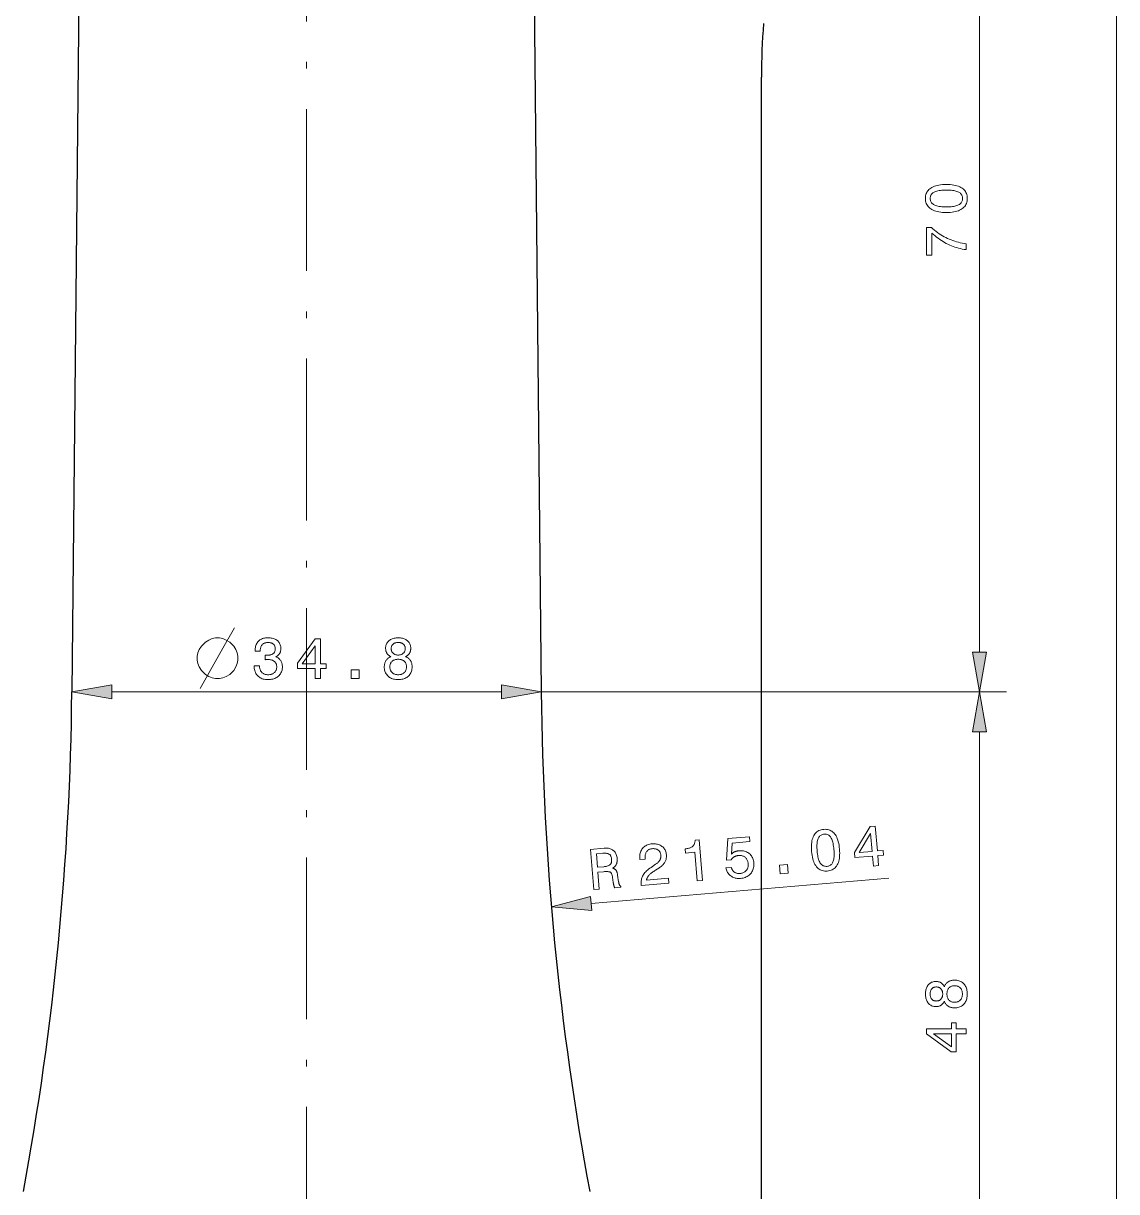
# Model space of a CAD drawing. Extents: x 0 to 297, y 0 to 420.
# Drawn here: x 127 to 208, y 134.3 to 221 of the extents above; entities that cross this region are included whole.
import ezdxf

# ---------------------------------------------------------------- set-up
doc = ezdxf.new("R2010")
doc.units = 0
doc.linetypes.add('DASHDOT', pattern=[18.5, 12, -3, 0.5, -3])

msp = doc.modelspace()

# ---------------------------------------------------------------- linework, layer by layer
at = {"color": 7, "linetype": 'DASHDOT', "lineweight": 13}
msp.add_line((147.963, 362.625), (147.963, 88.577), dxfattribs=at)
at = {"color": 7, "lineweight": 13}
for p, q in [((208.02, 118.356), (208.02, 338.447)), ((197.863, 174.356), (197.863, 238.447)), ((133.518, 171.402), (162.409, 171.402)), ((165.363, 171.402), (199.863, 171.402)), ((165.363, 171.402), (199.863, 171.402)), ((197.863, 126.356), (197.863, 168.447)), ((169.058, 155.72), (191.136, 157.583))]:
    msp.add_line(p, q, dxfattribs=at)
at = {"color": 7, "lineweight": 30}
for p, q in [((131.263, 241.402), (130.563, 171.402)), ((164.663, 241.402), (165.363, 171.402)), ((181.688, 124.302), (181.688, 217.002))]:
    msp.add_line(p, q, dxfattribs=at)
at = {"color": 7, "lineweight": 13}
for points in [[(195.4, 206.96), (195.251, 206.962), (195.11, 206.97), (194.976, 206.983), (194.849, 207.002), (194.73, 207.026), (194.618, 207.055), (194.513, 207.09), (194.415, 207.13), (194.325, 207.175), (194.242, 207.225), (194.166, 207.281), (194.098, 207.341), (194.039, 207.406), (193.987, 207.477), (193.943, 207.551), (193.908, 207.631), (193.88, 207.716), (193.86, 207.805), (193.848, 207.9), (193.844, 207.999), (193.848, 208.099), (193.86, 208.194), (193.88, 208.284), (193.907, 208.369), (193.943, 208.449), (193.986, 208.524), (194.037, 208.594), (194.096, 208.659), (194.163, 208.719), (194.238, 208.774), (194.321, 208.824), (194.411, 208.868), (194.508, 208.908), (194.613, 208.942), (194.726, 208.971), (194.846, 208.994), (194.973, 209.013), (195.108, 209.026), (195.25, 209.034), (195.4, 209.036), (195.549, 209.034), (195.691, 209.026), (195.826, 209.013), (195.952, 208.994), (196.072, 208.971), (196.184, 208.942), (196.289, 208.908), (196.386, 208.868), (196.475, 208.824), (196.557, 208.774), (196.632, 208.719), (196.699, 208.659), (196.757, 208.594), (196.808, 208.524), (196.851, 208.449), (196.887, 208.369), (196.914, 208.284), (196.934, 208.194), (196.946, 208.099), (196.95, 207.999), (196.946, 207.9), (196.934, 207.805), (196.914, 207.716), (196.886, 207.631), (196.851, 207.551), (196.808, 207.477), (196.756, 207.406), (196.697, 207.341), (196.63, 207.281), (196.555, 207.225), (196.473, 207.175), (196.383, 207.13), (196.286, 207.09), (196.181, 207.055), (196.069, 207.026), (195.95, 207.002), (195.824, 206.983), (195.69, 206.97), (195.549, 206.962)], [(195.4, 207.373), (195.521, 207.374), (195.635, 207.379), (195.742, 207.386), (195.843, 207.397), (195.937, 207.411), (196.024, 207.427), (196.105, 207.447), (196.179, 207.47), (196.247, 207.496), (196.308, 207.525), (196.362, 207.557), (196.411, 207.592), (196.454, 207.631), (196.492, 207.673), (196.523, 207.719), (196.549, 207.768), (196.569, 207.821), (196.584, 207.877), (196.592, 207.936), (196.595, 207.999), (196.592, 208.062), (196.584, 208.122), (196.57, 208.178), (196.55, 208.231), (196.524, 208.28), (196.493, 208.325), (196.456, 208.367), (196.413, 208.406), (196.365, 208.441), (196.311, 208.472), (196.25, 208.5), (196.183, 208.526), (196.109, 208.548), (196.028, 208.567), (195.941, 208.584), (195.846, 208.597), (195.745, 208.607), (195.637, 208.615), (195.522, 208.619), (195.4, 208.621), (195.278, 208.619), (195.162, 208.615), (195.054, 208.607), (194.952, 208.597), (194.858, 208.584), (194.77, 208.567), (194.689, 208.548), (194.615, 208.526), (194.547, 208.5), (194.487, 208.472), (194.433, 208.441), (194.385, 208.406), (194.342, 208.367), (194.305, 208.325), (194.274, 208.28), (194.248, 208.231), (194.228, 208.178), (194.214, 208.122), (194.205, 208.062), (194.202, 207.999), (194.205, 207.936), (194.214, 207.877), (194.228, 207.821), (194.249, 207.768), (194.274, 207.719), (194.306, 207.673), (194.344, 207.631), (194.387, 207.592), (194.436, 207.557), (194.49, 207.525), (194.551, 207.496), (194.619, 207.47), (194.693, 207.447), (194.774, 207.427), (194.862, 207.411), (194.956, 207.397), (195.057, 207.386), (195.165, 207.379), (195.279, 207.374)], [(196.863, 204.202), (196.719, 204.223), (196.578, 204.249), (196.438, 204.279), (196.301, 204.312), (196.165, 204.35), (196.031, 204.392), (195.9, 204.437), (195.77, 204.487), (195.643, 204.541), (195.517, 204.599), (195.393, 204.662), (195.27, 204.729), (195.148, 204.8), (195.027, 204.877), (194.907, 204.958), (194.789, 205.043), (194.671, 205.133), (194.555, 205.228), (194.439, 205.327), (194.325, 205.431), (194.325, 203.791), (193.931, 203.791), (193.931, 205.846), (194.289, 205.846), (194.401, 205.746), (194.515, 205.65), (194.63, 205.558), (194.748, 205.47), (194.867, 205.387), (194.987, 205.308), (195.109, 205.233), (195.233, 205.162), (195.359, 205.095), (195.486, 205.033), (195.616, 204.974), (195.747, 204.92), (195.879, 204.871), (196.014, 204.825), (196.151, 204.783), (196.29, 204.746), (196.43, 204.713), (196.573, 204.684), (196.717, 204.659), (196.863, 204.638)], [(141.514, 175.402), (141.214, 175.402), (140.964, 175.352), (140.714, 175.252), (140.464, 175.102), (140.164, 174.802), (140.014, 174.552), (139.914, 174.302), (139.864, 174.052), (139.864, 173.752), (139.914, 173.502), (140.014, 173.252), (140.164, 173.002), (140.464, 172.702), (140.714, 172.552), (140.964, 172.452), (141.214, 172.402), (141.514, 172.402), (141.764, 172.452), (142.014, 172.552), (142.264, 172.702), (142.564, 173.002), (142.714, 173.252), (142.814, 173.502), (142.864, 173.752), (142.864, 174.052), (142.814, 174.302), (142.714, 174.552), (142.564, 174.802), (142.264, 175.102), (142.014, 175.252), (141.764, 175.352)], [(144.075, 173.342), (144.474, 173.342), (144.476, 173.28), (144.482, 173.221), (144.492, 173.165), (144.504, 173.112), (144.52, 173.061), (144.539, 173.014), (144.561, 172.969), (144.587, 172.927), (144.616, 172.888), (144.647, 172.852), (144.682, 172.819), (144.72, 172.789), (144.76, 172.763), (144.803, 172.74), (144.849, 172.721), (144.897, 172.706), (144.948, 172.693), (145.001, 172.685), (145.058, 172.679), (145.117, 172.678), (145.174, 172.679), (145.23, 172.684), (145.282, 172.692), (145.333, 172.703), (145.38, 172.717), (145.426, 172.735), (145.468, 172.755), (145.508, 172.779), (145.546, 172.806), (145.581, 172.836), (145.614, 172.869), (145.642, 172.904), (145.668, 172.941), (145.69, 172.981), (145.709, 173.023), (145.724, 173.068), (145.736, 173.115), (145.744, 173.164), (145.749, 173.216), (145.751, 173.27), (145.749, 173.319), (145.744, 173.366), (145.736, 173.411), (145.724, 173.453), (145.709, 173.493), (145.691, 173.531), (145.669, 173.567), (145.644, 173.601), (145.615, 173.632), (145.583, 173.661), (145.549, 173.688), (145.511, 173.712), (145.471, 173.733), (145.428, 173.751), (145.382, 173.766), (145.333, 173.779), (145.282, 173.789), (145.228, 173.796), (145.172, 173.8), (145.112, 173.801), (145.104, 173.801), (145.095, 173.801), (145.087, 173.801), (145.078, 173.801), (145.069, 173.801), (145.06, 173.801), (145.051, 173.8), (145.042, 173.8), (145.033, 173.8), (145.024, 173.799), (145.014, 173.799), (145.004, 173.798), (144.993, 173.798), (144.982, 173.797), (144.97, 173.797), (144.957, 173.796), (144.944, 173.795), (144.931, 173.795), (144.916, 173.794), (144.901, 173.793), (144.901, 174.132), (144.911, 174.132), (144.92, 174.132), (144.929, 174.131), (144.938, 174.131), (144.947, 174.131), (144.956, 174.13), (144.964, 174.13), (144.973, 174.13), (144.982, 174.129), (144.99, 174.129), (144.998, 174.129), (145.007, 174.129), (145.015, 174.129), (145.023, 174.129), (145.031, 174.128), (145.038, 174.128), (145.046, 174.128), (145.053, 174.128), (145.061, 174.128), (145.068, 174.128), (145.125, 174.129), (145.178, 174.133), (145.229, 174.139), (145.277, 174.147), (145.321, 174.157), (145.363, 174.17), (145.401, 174.184), (145.437, 174.202), (145.47, 174.221), (145.499, 174.243), (145.526, 174.267), (145.55, 174.294), (145.571, 174.323), (145.589, 174.354), (145.604, 174.388), (145.617, 174.425), (145.627, 174.463), (145.634, 174.505), (145.638, 174.548), (145.639, 174.594), (145.638, 174.639), (145.634, 174.681), (145.627, 174.721), (145.618, 174.759), (145.605, 174.795), (145.59, 174.829), (145.573, 174.861), (145.552, 174.891), (145.529, 174.919), (145.503, 174.944), (145.475, 174.967), (145.444, 174.988), (145.411, 175.006), (145.376, 175.022), (145.338, 175.036), (145.297, 175.047), (145.255, 175.055), (145.21, 175.061), (145.162, 175.065), (145.112, 175.066), (145.056, 175.065), (145.003, 175.06), (144.953, 175.052), (144.905, 175.04), (144.86, 175.026), (144.818, 175.008), (144.779, 174.987), (144.742, 174.962), (144.708, 174.935), (144.677, 174.904), (144.649, 174.87), (144.623, 174.833), (144.601, 174.793), (144.582, 174.75), (144.565, 174.704), (144.552, 174.655), (144.542, 174.602), (144.534, 174.547), (144.53, 174.489), (144.528, 174.428), (144.145, 174.428), (144.145, 174.457), (144.147, 174.543), (144.155, 174.626), (144.168, 174.705), (144.186, 174.781), (144.209, 174.853), (144.237, 174.921), (144.27, 174.986), (144.309, 175.047), (144.352, 175.105), (144.401, 175.159), (144.454, 175.209), (144.51, 175.253), (144.571, 175.292), (144.634, 175.326), (144.701, 175.355), (144.772, 175.379), (144.847, 175.397), (144.925, 175.41), (145.006, 175.418), (145.091, 175.421), (145.181, 175.418), (145.267, 175.412), (145.348, 175.401), (145.426, 175.386), (145.499, 175.367), (145.568, 175.344), (145.633, 175.316), (145.694, 175.284), (145.751, 175.248), (145.804, 175.208), (145.852, 175.163), (145.895, 175.116), (145.933, 175.065), (145.966, 175.01), (145.994, 174.952), (146.016, 174.891), (146.034, 174.827), (146.047, 174.759), (146.054, 174.688), (146.057, 174.613), (146.056, 174.57), (146.053, 174.529), (146.048, 174.488), (146.041, 174.449), (146.033, 174.412), (146.022, 174.375), (146.01, 174.34), (145.995, 174.306), (145.979, 174.273), (145.961, 174.242), (145.941, 174.212), (145.919, 174.183), (145.895, 174.156), (145.869, 174.131), (145.842, 174.107), (145.813, 174.084), (145.782, 174.063), (145.749, 174.043), (145.714, 174.025), (145.677, 174.008), (145.725, 173.989), (145.77, 173.969), (145.812, 173.946), (145.853, 173.921), (145.891, 173.895), (145.926, 173.866), (145.959, 173.835), (145.99, 173.803), (146.019, 173.768), (146.045, 173.732), (146.069, 173.693), (146.09, 173.653), (146.109, 173.611), (146.125, 173.568), (146.139, 173.523), (146.151, 173.476), (146.159, 173.427), (146.166, 173.376), (146.169, 173.324), (146.171, 173.27), (146.168, 173.185), (146.159, 173.104), (146.144, 173.026), (146.123, 172.952), (146.097, 172.881), (146.064, 172.813), (146.026, 172.749), (145.982, 172.688), (145.932, 172.631), (145.875, 172.577), (145.815, 172.527), (145.75, 172.482), (145.681, 172.443), (145.608, 172.409), (145.532, 172.38), (145.451, 172.357), (145.367, 172.339), (145.279, 172.326), (145.187, 172.318), (145.091, 172.315), (145, 172.318), (144.913, 172.326), (144.83, 172.34), (144.75, 172.359), (144.674, 172.383), (144.602, 172.413), (144.534, 172.448), (144.469, 172.489), (144.408, 172.535), (144.351, 172.587), (144.299, 172.643), (144.252, 172.703), (144.21, 172.767), (144.174, 172.834), (144.144, 172.904), (144.119, 172.979), (144.1, 173.057), (144.086, 173.138), (144.078, 173.223), (144.075, 173.312)], [(148.599, 172.402), (148.599, 173.144), (147.282, 173.144), (147.282, 173.523), (148.595, 175.334), (148.987, 175.334), (148.987, 173.489), (149.415, 173.489), (149.415, 173.144), (148.987, 173.144), (148.987, 172.402)], [(154.222, 174.016), (154.183, 174.035), (154.147, 174.055), (154.112, 174.077), (154.079, 174.099), (154.049, 174.123), (154.02, 174.149), (153.993, 174.175), (153.968, 174.203), (153.945, 174.233), (153.925, 174.263), (153.906, 174.295), (153.889, 174.328), (153.874, 174.363), (153.861, 174.399), (153.85, 174.437), (153.841, 174.476), (153.835, 174.517), (153.83, 174.559), (153.827, 174.602), (153.826, 174.647), (153.828, 174.714), (153.836, 174.779), (153.849, 174.841), (153.867, 174.901), (153.89, 174.958), (153.919, 175.013), (153.952, 175.065), (153.991, 175.114), (154.035, 175.161), (154.084, 175.205), (154.137, 175.246), (154.193, 175.283), (154.253, 175.315), (154.316, 175.343), (154.381, 175.367), (154.45, 175.386), (154.522, 175.401), (154.598, 175.412), (154.676, 175.418), (154.757, 175.421), (154.839, 175.418), (154.918, 175.412), (154.993, 175.401), (155.066, 175.386), (155.135, 175.367), (155.2, 175.343), (155.263, 175.315), (155.322, 175.283), (155.378, 175.246), (155.431, 175.205), (155.48, 175.161), (155.523, 175.114), (155.562, 175.065), (155.595, 175.013), (155.623, 174.958), (155.646, 174.901), (155.664, 174.841), (155.677, 174.779), (155.685, 174.714), (155.687, 174.647), (155.686, 174.602), (155.683, 174.558), (155.678, 174.516), (155.672, 174.475), (155.663, 174.435), (155.652, 174.398), (155.64, 174.361), (155.625, 174.326), (155.609, 174.293), (155.59, 174.261), (155.57, 174.23), (155.547, 174.201), (155.523, 174.173), (155.496, 174.147), (155.467, 174.122), (155.437, 174.098), (155.404, 174.076), (155.369, 174.055), (155.332, 174.035), (155.293, 174.016), (155.341, 173.997), (155.387, 173.975), (155.43, 173.952), (155.471, 173.926), (155.509, 173.899), (155.545, 173.869), (155.579, 173.838), (155.61, 173.805), (155.639, 173.769), (155.665, 173.732), (155.689, 173.693), (155.71, 173.652), (155.729, 173.609), (155.745, 173.565), (155.759, 173.518), (155.77, 173.471), (155.779, 173.421), (155.785, 173.37), (155.789, 173.316), (155.79, 173.262), (155.788, 173.177), (155.779, 173.096), (155.765, 173.018), (155.746, 172.944), (155.721, 172.873), (155.69, 172.806), (155.654, 172.742), (155.612, 172.682), (155.564, 172.626), (155.511, 172.572), (155.453, 172.523), (155.392, 172.48), (155.326, 172.441), (155.256, 172.408), (155.183, 172.379), (155.106, 172.356), (155.024, 172.338), (154.939, 172.325), (154.85, 172.318), (154.757, 172.315), (154.665, 172.318), (154.576, 172.325), (154.49, 172.338), (154.409, 172.356), (154.332, 172.379), (154.259, 172.408), (154.189, 172.441), (154.124, 172.48), (154.062, 172.523), (154.005, 172.572), (153.952, 172.626), (153.905, 172.682), (153.863, 172.742), (153.827, 172.806), (153.796, 172.873), (153.771, 172.944), (153.752, 173.018), (153.738, 173.096), (153.729, 173.177), (153.727, 173.262), (153.728, 173.316), (153.732, 173.37), (153.738, 173.421), (153.747, 173.471), (153.758, 173.518), (153.772, 173.565), (153.788, 173.609), (153.807, 173.652), (153.828, 173.693), (153.852, 173.732), (153.878, 173.769), (153.907, 173.805), (153.938, 173.838), (153.971, 173.869), (154.007, 173.899), (154.045, 173.926), (154.086, 173.952), (154.129, 173.975), (154.174, 173.997)], [(154.237, 174.613), (154.238, 174.571), (154.242, 174.53), (154.25, 174.492), (154.259, 174.455), (154.272, 174.419), (154.288, 174.385), (154.306, 174.353), (154.328, 174.323), (154.352, 174.294), (154.379, 174.267), (154.408, 174.242), (154.44, 174.22), (154.473, 174.201), (154.508, 174.184), (154.545, 174.169), (154.584, 174.158), (154.624, 174.148), (154.667, 174.142), (154.711, 174.138), (154.757, 174.137), (154.804, 174.138), (154.849, 174.142), (154.892, 174.148), (154.933, 174.158), (154.972, 174.169), (155.009, 174.184), (155.044, 174.201), (155.077, 174.22), (155.109, 174.242), (155.138, 174.267), (155.165, 174.294), (155.189, 174.323), (155.211, 174.353), (155.229, 174.385), (155.245, 174.419), (155.257, 174.455), (155.267, 174.492), (155.275, 174.53), (155.279, 174.571), (155.28, 174.613), (155.279, 174.655), (155.275, 174.695), (155.268, 174.734), (155.258, 174.77), (155.245, 174.805), (155.23, 174.838), (155.212, 174.869), (155.191, 174.898), (155.168, 174.926), (155.141, 174.951), (155.112, 174.975), (155.081, 174.996), (155.048, 175.014), (155.013, 175.03), (154.976, 175.044), (154.936, 175.055), (154.895, 175.064), (154.851, 175.07), (154.805, 175.074), (154.757, 175.075), (154.71, 175.074), (154.665, 175.07), (154.621, 175.064), (154.58, 175.055), (154.541, 175.044), (154.504, 175.03), (154.469, 175.014), (154.436, 174.996), (154.405, 174.975), (154.376, 174.951), (154.349, 174.926), (154.326, 174.898), (154.305, 174.869), (154.287, 174.838), (154.271, 174.805), (154.259, 174.77), (154.249, 174.734), (154.242, 174.695), (154.238, 174.655)], [(147.644, 173.489), (148.599, 173.489), (148.599, 174.832)], [(197.342, 174.356), (197.863, 171.402), (198.384, 174.356)], [(154.142, 173.27), (154.143, 173.216), (154.148, 173.165), (154.157, 173.116), (154.168, 173.069), (154.183, 173.025), (154.201, 172.983), (154.223, 172.943), (154.248, 172.905), (154.276, 172.87), (154.307, 172.837), (154.342, 172.807), (154.378, 172.78), (154.417, 172.756), (154.459, 172.735), (154.503, 172.718), (154.549, 172.703), (154.597, 172.692), (154.648, 172.684), (154.702, 172.679), (154.757, 172.678), (154.814, 172.679), (154.867, 172.684), (154.919, 172.692), (154.967, 172.703), (155.014, 172.718), (155.058, 172.735), (155.099, 172.756), (155.139, 172.78), (155.175, 172.807), (155.21, 172.837), (155.241, 172.87), (155.269, 172.905), (155.294, 172.943), (155.316, 172.983), (155.334, 173.025), (155.349, 173.069), (155.36, 173.116), (155.369, 173.165), (155.373, 173.216), (155.375, 173.27), (155.373, 173.32), (155.369, 173.368), (155.36, 173.414), (155.349, 173.457), (155.334, 173.499), (155.316, 173.538), (155.295, 173.575), (155.27, 173.61), (155.242, 173.643), (155.211, 173.674), (155.177, 173.702), (155.14, 173.727), (155.101, 173.75), (155.059, 173.769), (155.015, 173.785), (154.969, 173.799), (154.92, 173.809), (154.868, 173.817), (154.814, 173.821), (154.757, 173.822), (154.701, 173.821), (154.648, 173.817), (154.596, 173.809), (154.548, 173.799), (154.501, 173.785), (154.457, 173.769), (154.416, 173.75), (154.377, 173.727), (154.34, 173.702), (154.306, 173.674), (154.275, 173.643), (154.247, 173.61), (154.222, 173.575), (154.201, 173.538), (154.183, 173.499), (154.168, 173.457), (154.157, 173.414), (154.148, 173.368), (154.143, 173.32)], [(151.262, 172.402), (151.262, 173.045), (151.859, 173.045), (151.859, 172.402)], [(133.518, 171.922), (130.563, 171.402), (133.518, 170.881)], [(162.409, 170.881), (165.363, 171.402), (162.409, 171.922)], [(198.384, 168.447), (197.863, 171.402), (197.342, 168.447)], [(185.404, 159.571), (185.394, 159.719), (185.39, 159.861), (185.392, 159.996), (185.4, 160.123), (185.413, 160.244), (185.433, 160.359), (185.459, 160.466), (185.49, 160.567), (185.527, 160.661), (185.571, 160.748), (185.62, 160.828), (185.674, 160.9), (185.734, 160.965), (185.8, 161.022), (185.871, 161.072), (185.947, 161.115), (186.029, 161.149), (186.117, 161.177), (186.21, 161.197), (186.308, 161.209), (186.408, 161.213), (186.504, 161.21), (186.595, 161.197), (186.682, 161.177), (186.765, 161.148), (186.843, 161.112), (186.917, 161.066), (186.987, 161.013), (187.052, 160.951), (187.114, 160.881), (187.17, 160.803), (187.222, 160.717), (187.27, 160.623), (187.312, 160.522), (187.351, 160.412), (187.384, 160.294), (187.413, 160.169), (187.438, 160.036), (187.458, 159.895), (187.473, 159.746), (187.483, 159.597), (187.487, 159.455), (187.485, 159.32), (187.477, 159.192), (187.464, 159.071), (187.445, 158.957), (187.419, 158.85), (187.388, 158.749), (187.351, 158.656), (187.309, 158.57), (187.26, 158.491), (187.206, 158.42), (187.146, 158.356), (187.081, 158.299), (187.009, 158.25), (186.933, 158.208), (186.85, 158.174), (186.762, 158.146), (186.669, 158.127), (186.569, 158.114), (186.47, 158.11), (186.375, 158.114), (186.284, 158.126), (186.198, 158.146), (186.115, 158.175), (186.037, 158.212), (185.963, 158.257), (185.893, 158.311), (185.827, 158.372), (185.765, 158.442), (185.708, 158.52), (185.656, 158.606), (185.608, 158.699), (185.564, 158.801), (185.526, 158.91), (185.492, 159.026), (185.463, 159.151), (185.438, 159.283), (185.419, 159.423)], [(189.986, 158.49), (189.924, 159.229), (188.611, 159.118), (188.579, 159.496), (189.736, 161.411), (190.126, 161.444), (190.282, 159.606), (190.708, 159.642), (190.737, 159.298), (190.311, 159.262), (190.373, 158.522)], [(176.926, 157.388), (176.747, 159.513), (176.049, 159.455), (176.023, 159.759), (176.098, 159.768), (176.169, 159.779), (176.235, 159.793), (176.297, 159.808), (176.355, 159.826), (176.409, 159.846), (176.459, 159.869), (176.504, 159.893), (176.546, 159.92), (176.583, 159.949), (176.616, 159.981), (176.647, 160.016), (176.674, 160.054), (176.697, 160.095), (176.718, 160.139), (176.735, 160.186), (176.749, 160.236), (176.759, 160.289), (176.767, 160.345), (176.771, 160.404), (177.063, 160.429), (177.317, 157.42)], [(179.058, 158.352), (179.457, 158.386), (179.469, 158.341), (179.484, 158.298), (179.5, 158.258), (179.519, 158.22), (179.541, 158.184), (179.564, 158.15), (179.59, 158.119), (179.619, 158.09), (179.649, 158.063), (179.682, 158.038), (179.717, 158.016), (179.753, 157.996), (179.791, 157.98), (179.83, 157.966), (179.871, 157.955), (179.913, 157.946), (179.957, 157.941), (180.002, 157.938), (180.049, 157.938), (180.097, 157.941), (180.156, 157.948), (180.212, 157.958), (180.266, 157.971), (180.316, 157.989), (180.364, 158.009), (180.41, 158.033), (180.453, 158.061), (180.493, 158.092), (180.53, 158.126), (180.565, 158.164), (180.597, 158.205), (180.624, 158.248), (180.648, 158.292), (180.668, 158.339), (180.684, 158.387), (180.697, 158.438), (180.705, 158.491), (180.71, 158.545), (180.71, 158.602), (180.707, 158.661), (180.7, 158.72), (180.69, 158.777), (180.677, 158.831), (180.659, 158.882), (180.639, 158.931), (180.615, 158.976), (180.588, 159.019), (180.557, 159.059), (180.523, 159.096), (180.486, 159.131), (180.445, 159.162), (180.403, 159.189), (180.358, 159.213), (180.312, 159.233), (180.263, 159.248), (180.211, 159.26), (180.158, 159.269), (180.103, 159.273), (180.045, 159.274), (179.985, 159.271), (179.951, 159.267), (179.917, 159.262), (179.884, 159.256), (179.851, 159.248), (179.82, 159.239), (179.789, 159.229), (179.759, 159.217), (179.729, 159.204), (179.701, 159.19), (179.673, 159.174), (179.646, 159.157), (179.619, 159.139), (179.594, 159.12), (179.569, 159.099), (179.545, 159.077), (179.522, 159.053), (179.5, 159.029), (179.479, 159.003), (179.459, 158.976), (179.439, 158.947), (179.097, 158.918), (179.198, 160.522), (180.795, 160.657), (180.825, 160.304), (179.516, 160.194), (179.464, 159.379), (179.484, 159.399), (179.505, 159.419), (179.527, 159.437), (179.55, 159.455), (179.574, 159.472), (179.598, 159.488), (179.624, 159.503), (179.65, 159.518), (179.677, 159.531), (179.705, 159.544), (179.734, 159.556), (179.763, 159.567), (179.793, 159.577), (179.823, 159.586), (179.854, 159.594), (179.886, 159.601), (179.918, 159.607), (179.951, 159.613), (179.985, 159.617), (180.019, 159.62), (180.11, 159.625), (180.197, 159.624), (180.281, 159.618), (180.362, 159.605), (180.44, 159.587), (180.515, 159.563), (180.586, 159.533), (180.655, 159.498), (180.72, 159.457), (180.783, 159.41), (180.841, 159.358), (180.893, 159.302), (180.941, 159.243), (180.983, 159.179), (181.02, 159.112), (181.051, 159.041), (181.077, 158.966), (181.098, 158.887), (181.113, 158.804), (181.124, 158.717), (181.128, 158.624), (181.127, 158.535), (181.119, 158.449), (181.105, 158.365), (181.085, 158.285), (181.059, 158.208), (181.026, 158.133), (180.987, 158.062), (180.942, 157.994), (180.891, 157.929), (180.834, 157.869), (180.773, 157.814), (180.709, 157.764), (180.64, 157.72), (180.567, 157.682), (180.49, 157.649), (180.409, 157.621), (180.324, 157.599), (180.234, 157.583), (180.141, 157.572), (180.058, 157.567), (179.977, 157.568), (179.899, 157.573), (179.823, 157.584), (179.75, 157.599), (179.679, 157.62), (179.611, 157.645), (179.545, 157.675), (179.481, 157.711), (179.42, 157.751), (179.363, 157.796), (179.31, 157.844), (179.262, 157.896), (179.219, 157.951), (179.18, 158.009), (179.147, 158.071), (179.117, 158.136), (179.093, 158.205), (179.073, 158.277)], [(185.815, 159.606), (185.827, 159.486), (185.841, 159.373), (185.858, 159.266), (185.877, 159.167), (185.898, 159.074), (185.922, 158.988), (185.949, 158.91), (185.978, 158.838), (186.009, 158.772), (186.043, 158.714), (186.079, 158.662), (186.119, 158.617), (186.161, 158.577), (186.207, 158.543), (186.255, 158.516), (186.306, 158.494), (186.36, 158.478), (186.417, 158.469), (186.477, 158.465), (186.54, 158.467), (186.602, 158.476), (186.661, 158.489), (186.716, 158.508), (186.767, 158.532), (186.813, 158.562), (186.856, 158.597), (186.895, 158.637), (186.93, 158.683), (186.961, 158.734), (186.987, 158.791), (187.01, 158.853), (187.03, 158.922), (187.046, 158.998), (187.058, 159.08), (187.067, 159.169), (187.073, 159.264), (187.075, 159.366), (187.073, 159.474), (187.068, 159.589), (187.059, 159.711), (187.047, 159.832), (187.033, 159.947), (187.016, 160.054), (186.998, 160.155), (186.976, 160.248), (186.953, 160.334), (186.927, 160.413), (186.898, 160.485), (186.867, 160.55), (186.834, 160.608), (186.798, 160.659), (186.759, 160.704), (186.717, 160.744), (186.672, 160.777), (186.624, 160.804), (186.573, 160.826), (186.519, 160.841), (186.462, 160.851), (186.402, 160.854), (186.339, 160.852), (186.276, 160.844), (186.218, 160.83), (186.163, 160.811), (186.112, 160.786), (186.066, 160.757), (186.023, 160.721), (185.984, 160.68), (185.949, 160.634), (185.917, 160.582), (185.89, 160.525), (185.866, 160.462), (185.846, 160.392), (185.83, 160.317), (185.817, 160.234), (185.808, 160.146), (185.802, 160.05), (185.8, 159.949), (185.802, 159.841), (185.807, 159.727)], [(188.943, 159.493), (189.895, 159.574), (189.782, 160.912)], [(169.27, 156.742), (169.018, 159.727), (170.016, 159.811), (170.102, 159.816), (170.185, 159.816), (170.264, 159.812), (170.338, 159.803), (170.409, 159.789), (170.477, 159.771), (170.54, 159.748), (170.599, 159.72), (170.655, 159.687), (170.707, 159.65), (170.754, 159.608), (170.798, 159.562), (170.837, 159.512), (170.872, 159.457), (170.903, 159.398), (170.929, 159.334), (170.951, 159.266), (170.969, 159.194), (170.982, 159.117), (170.991, 159.036), (170.994, 158.988), (170.995, 158.941), (170.994, 158.895), (170.991, 158.85), (170.985, 158.807), (170.978, 158.766), (170.968, 158.725), (170.956, 158.686), (170.943, 158.648), (170.927, 158.612), (170.908, 158.577), (170.888, 158.543), (170.866, 158.511), (170.842, 158.481), (170.816, 158.451), (170.787, 158.423), (170.757, 158.397), (170.724, 158.372), (170.69, 158.349), (170.653, 158.327), (170.686, 158.319), (170.717, 158.309), (170.746, 158.299), (170.774, 158.286), (170.8, 158.273), (170.824, 158.258), (170.846, 158.242), (170.866, 158.225), (170.885, 158.206), (170.902, 158.186), (170.918, 158.163), (170.933, 158.137), (170.947, 158.108), (170.961, 158.075), (170.973, 158.039), (170.985, 157.999), (170.996, 157.956), (171.007, 157.909), (171.016, 157.859), (171.025, 157.806), (171.098, 157.323), (171.103, 157.293), (171.108, 157.264), (171.113, 157.237), (171.119, 157.211), (171.124, 157.188), (171.131, 157.166), (171.137, 157.146), (171.143, 157.127), (171.15, 157.11), (171.157, 157.095), (171.165, 157.082), (171.173, 157.069), (171.181, 157.056), (171.191, 157.045), (171.2, 157.034), (171.211, 157.024), (171.222, 157.015), (171.234, 157.006), (171.246, 156.999), (171.259, 156.992), (171.266, 156.91), (170.814, 156.872), (170.808, 156.881), (170.801, 156.892), (170.795, 156.904), (170.788, 156.916), (170.782, 156.93), (170.776, 156.945), (170.77, 156.96), (170.765, 156.977), (170.759, 156.994), (170.754, 157.013), (170.748, 157.032), (170.743, 157.053), (170.738, 157.076), (170.732, 157.1), (170.727, 157.125), (170.722, 157.151), (170.717, 157.179), (170.712, 157.208), (170.707, 157.239), (170.702, 157.271), (170.649, 157.655), (170.64, 157.711), (170.629, 157.763), (170.618, 157.811), (170.604, 157.854), (170.59, 157.893), (170.574, 157.928), (170.557, 157.959), (170.538, 157.985), (170.518, 158.008), (170.497, 158.026), (170.472, 158.04), (170.441, 158.053), (170.403, 158.063), (170.36, 158.071), (170.311, 158.077), (170.255, 158.08), (170.194, 158.081), (170.126, 158.08), (170.052, 158.076), (169.973, 158.07), (169.563, 158.036), (169.669, 156.775)], [(169.936, 159.436), (169.448, 159.395), (169.532, 158.401), (169.992, 158.44), (170.06, 158.447), (170.124, 158.456), (170.183, 158.467), (170.237, 158.479), (170.288, 158.494), (170.333, 158.511), (170.375, 158.529), (170.411, 158.55), (170.444, 158.572), (170.472, 158.597), (170.496, 158.624), (170.517, 158.653), (170.536, 158.686), (170.551, 158.721), (170.563, 158.76), (170.572, 158.801), (170.578, 158.844), (170.581, 158.891), (170.581, 158.941), (170.578, 158.993), (170.572, 159.044), (170.564, 159.092), (170.554, 159.137), (170.54, 159.179), (170.525, 159.217), (170.507, 159.252), (170.486, 159.284), (170.463, 159.313), (170.438, 159.338), (170.41, 159.361), (170.379, 159.38), (170.344, 159.397), (170.306, 159.411), (170.264, 159.422), (170.218, 159.431), (170.169, 159.437), (170.116, 159.441), (170.059, 159.442), (169.999, 159.44)], [(172.767, 157.037), (172.765, 157.049), (172.76, 157.137), (172.759, 157.221), (172.763, 157.304), (172.77, 157.383), (172.783, 157.46), (172.799, 157.535), (172.82, 157.607), (172.845, 157.676), (172.875, 157.743), (172.909, 157.807), (172.948, 157.87), (172.994, 157.934), (173.047, 157.998), (173.107, 158.062), (173.173, 158.127), (173.245, 158.193), (173.325, 158.259), (173.411, 158.325), (173.503, 158.392), (173.603, 158.459), (173.845, 158.619), (173.888, 158.648), (173.928, 158.677), (173.965, 158.707), (174, 158.737), (174.032, 158.767), (174.062, 158.798), (174.089, 158.83), (174.114, 158.861), (174.136, 158.893), (174.156, 158.926), (174.173, 158.959), (174.188, 158.993), (174.201, 159.028), (174.212, 159.063), (174.22, 159.1), (174.227, 159.138), (174.231, 159.176), (174.233, 159.216), (174.233, 159.256), (174.23, 159.297), (174.225, 159.343), (174.216, 159.388), (174.204, 159.43), (174.189, 159.47), (174.171, 159.508), (174.15, 159.544), (174.126, 159.578), (174.099, 159.609), (174.069, 159.639), (174.035, 159.667), (173.999, 159.691), (173.961, 159.713), (173.921, 159.732), (173.879, 159.748), (173.836, 159.76), (173.79, 159.769), (173.742, 159.776), (173.692, 159.779), (173.641, 159.779), (173.587, 159.776), (173.534, 159.769), (173.484, 159.76), (173.436, 159.746), (173.391, 159.729), (173.348, 159.709), (173.309, 159.685), (173.271, 159.658), (173.237, 159.627), (173.204, 159.593), (173.175, 159.555), (173.148, 159.514), (173.125, 159.471), (173.106, 159.425), (173.089, 159.376), (173.076, 159.325), (173.066, 159.272), (173.06, 159.216), (173.057, 159.158), (173.058, 159.097), (173.061, 159.033), (173.064, 158.998), (172.674, 158.965), (172.669, 159.026), (172.663, 159.118), (172.664, 159.208), (172.67, 159.293), (172.682, 159.376), (172.7, 159.455), (172.723, 159.53), (172.753, 159.602), (172.787, 159.671), (172.828, 159.736), (172.874, 159.797), (172.925, 159.854), (172.981, 159.906), (173.041, 159.953), (173.105, 159.995), (173.173, 160.031), (173.246, 160.062), (173.323, 160.088), (173.404, 160.109), (173.49, 160.125), (173.58, 160.135), (173.667, 160.14), (173.75, 160.139), (173.831, 160.134), (173.909, 160.123), (173.984, 160.107), (174.056, 160.086), (174.125, 160.06), (174.191, 160.028), (174.254, 159.991), (174.314, 159.949), (174.37, 159.903), (174.421, 159.853), (174.466, 159.8), (174.507, 159.743), (174.542, 159.682), (174.572, 159.618), (174.597, 159.551), (174.616, 159.48), (174.631, 159.405), (174.64, 159.327), (174.644, 159.266), (174.644, 159.206), (174.641, 159.148), (174.635, 159.09), (174.625, 159.034), (174.612, 158.979), (174.595, 158.926), (174.576, 158.874), (174.553, 158.823), (174.526, 158.773), (174.497, 158.724), (174.463, 158.677), (174.427, 158.63), (174.386, 158.584), (174.343, 158.539), (174.296, 158.495), (174.245, 158.452), (174.191, 158.411), (174.134, 158.37), (174.073, 158.329), (173.832, 158.18), (173.765, 158.137), (173.702, 158.095), (173.643, 158.054), (173.589, 158.015), (173.538, 157.976), (173.491, 157.938), (173.449, 157.902), (173.41, 157.866), (173.375, 157.832), (173.344, 157.798), (173.317, 157.765), (173.291, 157.731), (173.268, 157.697), (173.247, 157.662), (173.228, 157.627), (173.211, 157.591), (173.197, 157.555), (173.184, 157.518), (173.174, 157.481), (173.166, 157.443), (174.788, 157.579), (174.819, 157.21)], [(183.079, 157.907), (183.025, 158.547), (183.62, 158.598), (183.674, 157.957)], [(169.014, 156.239), (166.114, 155.472), (169.102, 155.201)], [(195.248, 148.463), (195.229, 148.425), (195.209, 148.388), (195.188, 148.353), (195.165, 148.321), (195.141, 148.29), (195.116, 148.261), (195.089, 148.235), (195.061, 148.21), (195.032, 148.187), (195.002, 148.166), (194.97, 148.147), (194.936, 148.131), (194.901, 148.116), (194.865, 148.103), (194.828, 148.092), (194.788, 148.083), (194.748, 148.076), (194.706, 148.071), (194.663, 148.068), (194.618, 148.067), (194.55, 148.07), (194.486, 148.077), (194.423, 148.09), (194.363, 148.108), (194.306, 148.132), (194.252, 148.16), (194.2, 148.194), (194.15, 148.232), (194.103, 148.276), (194.059, 148.325), (194.018, 148.379), (193.982, 148.435), (193.949, 148.494), (193.922, 148.557), (193.898, 148.623), (193.879, 148.692), (193.863, 148.764), (193.853, 148.839), (193.846, 148.917), (193.844, 148.999), (193.846, 149.081), (193.853, 149.159), (193.863, 149.235), (193.879, 149.307), (193.898, 149.376), (193.922, 149.442), (193.949, 149.504), (193.982, 149.564), (194.018, 149.62), (194.059, 149.673), (194.103, 149.721), (194.15, 149.765), (194.2, 149.803), (194.252, 149.836), (194.306, 149.865), (194.363, 149.888), (194.423, 149.906), (194.486, 149.918), (194.55, 149.926), (194.618, 149.929), (194.663, 149.928), (194.707, 149.925), (194.749, 149.92), (194.79, 149.913), (194.829, 149.904), (194.867, 149.894), (194.903, 149.881), (194.938, 149.867), (194.972, 149.85), (195.004, 149.832), (195.034, 149.811), (195.063, 149.789), (195.091, 149.764), (195.118, 149.738), (195.143, 149.709), (195.167, 149.678), (195.189, 149.645), (195.21, 149.61), (195.23, 149.573), (195.248, 149.534), (195.268, 149.583), (195.289, 149.628), (195.313, 149.672), (195.338, 149.712), (195.366, 149.751), (195.395, 149.787), (195.427, 149.82), (195.46, 149.852), (195.495, 149.88), (195.533, 149.907), (195.572, 149.93), (195.613, 149.952), (195.656, 149.971), (195.7, 149.987), (195.746, 150.001), (195.794, 150.012), (195.844, 150.021), (195.895, 150.027), (195.948, 150.031), (196.003, 150.032), (196.088, 150.029), (196.169, 150.021), (196.246, 150.007), (196.321, 149.987), (196.391, 149.962), (196.459, 149.931), (196.522, 149.895), (196.582, 149.853), (196.639, 149.806), (196.692, 149.753), (196.741, 149.695), (196.785, 149.633), (196.823, 149.567), (196.857, 149.498), (196.885, 149.425), (196.908, 149.347), (196.926, 149.266), (196.939, 149.181), (196.947, 149.092), (196.95, 148.999), (196.947, 148.906), (196.939, 148.817), (196.926, 148.732), (196.908, 148.651), (196.885, 148.574), (196.857, 148.5), (196.823, 148.431), (196.785, 148.365), (196.741, 148.304), (196.692, 148.246), (196.639, 148.193), (196.582, 148.146), (196.522, 148.104), (196.459, 148.068), (196.391, 148.038), (196.321, 148.013), (196.246, 147.993), (196.169, 147.979), (196.088, 147.971), (196.003, 147.968), (195.948, 147.969), (195.895, 147.973), (195.844, 147.979), (195.794, 147.988), (195.746, 147.999), (195.7, 148.013), (195.656, 148.029), (195.613, 148.048), (195.572, 148.07), (195.533, 148.093), (195.495, 148.12), (195.46, 148.148), (195.427, 148.179), (195.395, 148.213), (195.366, 148.249), (195.338, 148.287), (195.313, 148.327), (195.289, 148.37), (195.268, 148.416)], [(194.652, 148.478), (194.694, 148.48), (194.734, 148.484), (194.773, 148.491), (194.81, 148.501), (194.846, 148.514), (194.879, 148.529), (194.911, 148.548), (194.942, 148.569), (194.97, 148.593), (194.997, 148.621), (195.022, 148.65), (195.044, 148.681), (195.064, 148.714), (195.081, 148.749), (195.095, 148.786), (195.107, 148.825), (195.116, 148.866), (195.123, 148.908), (195.127, 148.953), (195.128, 148.999), (195.127, 149.046), (195.123, 149.09), (195.116, 149.133), (195.107, 149.174), (195.095, 149.213), (195.081, 149.25), (195.064, 149.285), (195.044, 149.319), (195.022, 149.35), (194.997, 149.379), (194.97, 149.407), (194.942, 149.431), (194.911, 149.452), (194.879, 149.471), (194.846, 149.486), (194.81, 149.499), (194.773, 149.509), (194.734, 149.516), (194.694, 149.52), (194.652, 149.522), (194.609, 149.52), (194.569, 149.516), (194.531, 149.509), (194.494, 149.5), (194.459, 149.487), (194.427, 149.472), (194.395, 149.454), (194.366, 149.433), (194.339, 149.409), (194.313, 149.383), (194.29, 149.354), (194.269, 149.323), (194.25, 149.29), (194.234, 149.254), (194.221, 149.217), (194.21, 149.178), (194.201, 149.136), (194.195, 149.093), (194.191, 149.047), (194.19, 148.999), (194.191, 148.951), (194.195, 148.906), (194.201, 148.863), (194.21, 148.822), (194.221, 148.782), (194.234, 148.745), (194.25, 148.71), (194.269, 148.677), (194.29, 148.646), (194.313, 148.617), (194.339, 148.591), (194.366, 148.567), (194.395, 148.546), (194.427, 148.528), (194.459, 148.513), (194.494, 148.5), (194.531, 148.491), (194.569, 148.484), (194.609, 148.48)], [(195.994, 148.383), (196.048, 148.385), (196.1, 148.39), (196.149, 148.398), (196.195, 148.41), (196.24, 148.425), (196.282, 148.443), (196.322, 148.464), (196.359, 148.489), (196.395, 148.517), (196.428, 148.549), (196.458, 148.583), (196.485, 148.62), (196.509, 148.659), (196.53, 148.7), (196.547, 148.744), (196.561, 148.79), (196.573, 148.839), (196.581, 148.89), (196.585, 148.943), (196.587, 148.999), (196.585, 149.055), (196.581, 149.109), (196.573, 149.16), (196.561, 149.209), (196.547, 149.255), (196.53, 149.299), (196.509, 149.341), (196.485, 149.38), (196.458, 149.417), (196.428, 149.451), (196.395, 149.483), (196.359, 149.511), (196.322, 149.536), (196.282, 149.557), (196.24, 149.575), (196.195, 149.59), (196.149, 149.602), (196.1, 149.61), (196.048, 149.615), (195.994, 149.617), (195.945, 149.615), (195.897, 149.61), (195.851, 149.602), (195.807, 149.59), (195.766, 149.576), (195.727, 149.557), (195.69, 149.536), (195.654, 149.511), (195.622, 149.483), (195.591, 149.452), (195.563, 149.418), (195.537, 149.381), (195.515, 149.342), (195.496, 149.301), (195.479, 149.257), (195.466, 149.21), (195.456, 149.161), (195.448, 149.109), (195.444, 149.055), (195.442, 148.999), (195.444, 148.943), (195.448, 148.889), (195.456, 148.838), (195.466, 148.789), (195.479, 148.743), (195.496, 148.699), (195.515, 148.657), (195.537, 148.618), (195.563, 148.582), (195.591, 148.548), (195.622, 148.517), (195.654, 148.489), (195.69, 148.464), (195.727, 148.443), (195.766, 148.424), (195.807, 148.41), (195.851, 148.398), (195.897, 148.39), (195.945, 148.385)], [(196.863, 146.039), (196.121, 146.039), (196.121, 144.721), (195.742, 144.721), (193.931, 146.035), (193.931, 146.427), (195.775, 146.427), (195.775, 146.855), (196.121, 146.855), (196.121, 146.427), (196.863, 146.427)], [(195.775, 145.084), (195.775, 146.039), (194.432, 146.039)]]:
    msp.add_lwpolyline(points, close=True, dxfattribs=at)
msp.add_lwpolyline([(140.064, 171.652), (141.764, 174.652), (142.614, 176.152)], dxfattribs=at)
at = {"color": 7, "lineweight": 30}
for centre, radius, start, end in [((231.688, 217.002), 50, 175.4309, 179.99999), ((-84.47, 173.552), 215.044, 349.49415, 359.42706), ((380.396, 173.552), 215.044, 180.57294, 190.50585)]:
    msp.add_arc(centre, radius, start, end, dxfattribs=at)
at = {"color": 7, "lineweight": 13}
for points in [[(197.342, 174.356), (197.863, 171.402), (197.342, 174.356), (198.384, 174.356)], [(133.518, 171.922), (130.563, 171.402), (133.518, 171.922), (133.518, 170.881)], [(162.409, 170.881), (165.363, 171.402), (162.409, 170.881), (162.409, 171.922)], [(198.384, 168.447), (197.863, 171.402), (198.384, 168.447), (197.342, 168.447)], [(169.014, 156.239), (166.114, 155.472), (169.014, 156.239), (169.102, 155.201)]]:
    msp.add_solid(points, dxfattribs=at)

doc.saveas('drawing.dxf')
